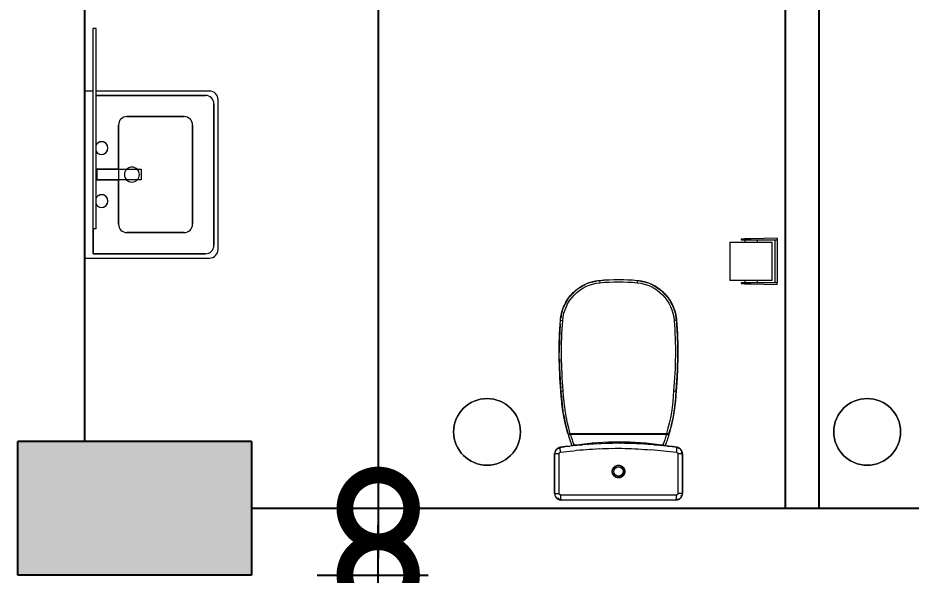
# Model space of a CAD drawing. Header units: metres. Extents: x 15.7 to 112.1, y 4.7 to 71.5.
# Drawn here: x 50.594 to 53.271, y 45.197 to 46.867 of the extents above; entities that cross this region are included whole.
import ezdxf

# ---------------------------------------------------------------- set-up
doc = ezdxf.new("R2010")
doc.units = ezdxf.units.M
doc.layers.get('0').update_dxf_attribs({"color": 3})
doc.layers.add('00', color=252, linetype='Continuous')
for name, color, linetype, lineweight in [('A-BERG', 1, 'Continuous', 9), ('A-DIM', 7, 'Continuous', 5), ('A-DOOR', 5, 'Continuous', 5), ('A-EQPM', 6, 'Continuous', 9), ('A-FIXT', 1, 'Continuous', 9), ('G-IMPT', 1, 'Continuous', 5)]:
    doc.layers.add(name, color=color, linetype=linetype, lineweight=lineweight)
doc.styles.add('Calibri', font='calibri.ttf', dxfattribs={"height": 0.212639})
doc.dimstyles.new('ECG_Dimn-Detl-100', dxfattribs={"dimscale": 0.3048, "dimtxt": 0.25, "dimasz": 1.312336, "dimexe": 0.492126, "dimexo": 0.0625, "dimgap": 0, "dimtad": 1, "dimdec": 0, "dimlfac": 1000, "dimzin": 0, "dimdsep": 46, "dimtxsty": 'Calibri', "dimblk1": 'DOTSMALL', "dimblk2": 'DOTSMALL', "dimsah": 1, "dimcen": 0.09, "dimdle": 0.492126, "dimazin": 0, "dimtfac": 1, "dimtdec": 4, "dimtix": 1, "dimtmove": 0, "dimatfit": 3, "dimfxl": 0.492126, "dimfxlon": 1, "dimtvp": 1, "dimtolj": 1, "dimtzin": 0, "dimarcsym": 2})

# ---------------------------------------------------------------- blocks, each defined once
blk = doc.blocks.new('ECG_Commercial_Toilet_Maid_driver-P Trap_01 - 211109_092700_dwg_dwg_211109-V11-GROUND FLOOR PLAN')
at = {"layer": 'G-IMPT'}
for p, q in [((-0.4183, 0.1761), (-0.44, 0.1748)), ((-0.3575, 0.1776), (-0.3669, 0.1775)), ((-0.3006, 0.1763), (-0.3323, 0.1771)), ((-0.0804, 0.1337), (-0.0784, 0.133)), ((-0.0786, 0.1331), (-0.0803, 0.1331)), ((-0.0853, -0.0043), (-0.0853, -0.0059)), ((-0.0784, -0.133), (-0.0804, -0.1337)), ((-0.0786, -0.1331), (-0.0803, -0.1331)), ((-0.4226, -0.1759), (-0.3977, -0.1769)), ((-0.3514, -0.1776), (-0.3203, -0.177)), ((-0.2674, -0.1743), (-0.2411, -0.1722))]:
    blk.add_line(p, q, dxfattribs=at)
at = {"layer": 'G-IMPT', "flags": 128}
for points in [[(-0.4998, 0.1614), (-0.5044, 0.159), (-0.5089, 0.1565), (-0.5134, 0.1538), (-0.5154, 0.1524)], [(-0.2349, 0.1719), (-0.2217, 0.171), (-0.2025, 0.1692), (-0.1833, 0.1666), (-0.1816, 0.1664)], [(-0.1723, 0.1649), (-0.1642, 0.1634), (-0.1453, 0.1595), (-0.1265, 0.1549), (-0.1172, 0.1524)], [(-0.5263, 0.1443), (-0.5299, 0.1412), (-0.5337, 0.1376), (-0.5374, 0.1339), (-0.5409, 0.1301)], [(-0.1138, 0.1514), (-0.1078, 0.1497), (-0.0894, 0.1437), (-0.0776, 0.1396)], [(-0.0803, 0.1331), (-0.0803, 0.1297), (-0.0803, 0.1263)], [(-0.5719, -0.0627), (-0.5713, -0.0668), (-0.5703, -0.0719), (-0.5691, -0.077), (-0.5676, -0.082), (-0.5664, -0.0859)], [(-0.5622, -0.0966), (-0.5601, -0.1013), (-0.5577, -0.1059), (-0.5551, -0.1105), (-0.5524, -0.1149), (-0.5495, -0.1192), (-0.5493, -0.1195)], [(-0.0803, -0.1294), (-0.0803, -0.1312), (-0.0803, -0.1331)]]:
    blk.add_lwpolyline(points, dxfattribs=at)
at = {"layer": 'G-IMPT'}
for centre, radius, start, end in [((-0.263, -0.3639), 0.5295, 69.8168, 73.334), ((0.7318, -0.0015), 0.8221, 171.054, 188.946), ((-0.263, 0.3639), 0.5295, 286.666, 290.1832)]:
    blk.add_arc(centre, radius, start, end, dxfattribs=at)
for points, knots in [([(-0.5134, 0.1537), (-0.5124, 0.1544), (-0.5064, 0.1581), (-0.5, 0.1613), (-0.4946, 0.1637)], [-0.3528816, -0.3528816, -0.3528816, -0.3528816, -0.3333333, -0.2354946, -0.2354946, -0.2354946, -0.2354946]), ([(-0.4808, 0.1688), (-0.4783, 0.1695), (-0.4718, 0.1713), (-0.4653, 0.1723), (-0.4613, 0.1728)], [-0.1550415, -0.1550415, -0.1550415, -0.1550415, -0.1111111, -0.0452824, -0.0452824, -0.0452824, -0.0452824]), ([(-0.4418, 0.1747), (-0.4378, 0.175), (-0.4259, 0.1758), (-0.406, 0.1767), (-0.3825, 0.1774), (-0.3662, 0.1776), (-0.3578, 0.1776), (-0.3572, 0.1776)], [-0.9464093, -0.9464093, -0.9464093, -0.9464093, -0.8888889, -0.7777778, -0.6666667, -0.5555556, -0.5477804, -0.5477804, -0.5477804, -0.5477804]), ([(-0.3385, 0.1774), (-0.3374, 0.1774), (-0.3285, 0.1773), (-0.3117, 0.1768), (-0.2881, 0.1757), (-0.2676, 0.1744), (-0.2551, 0.1734), (-0.2503, 0.173)], [-0.4598098, -0.4598098, -0.4598098, -0.4598098, -0.4444444, -0.3333333, -0.2222222, -0.1111111, -0.0437293, -0.0437293, -0.0437293, -0.0437293]), ([(-0.0798, 0.1365), (-0.0801, 0.1362), (-0.0804, 0.1356), (-0.0806, 0.1347), (-0.0805, 0.1341), (-0.0805, 0.1339)], [0.75, 0.75, 0.75, 0.75, 0.875, 0.9375, 1, 1, 1, 1]), ([(-0.078, 0.1376), (-0.0782, 0.1375), (-0.0789, 0.1373), (-0.0795, 0.1369), (-0.0798, 0.1365)], [0.5644299, 0.5644299, 0.5644299, 0.5644299, 0.625, 0.75, 0.75, 0.75, 0.75]), ([(-0.5575, 0.1063), (-0.5562, 0.1087), (-0.5543, 0.1119), (-0.5523, 0.1151), (-0.5517, 0.1159)], [-0.71214902, -0.71214902, -0.71214902, -0.71214902, -0.66666667, -0.65063088, -0.65063088, -0.65063088, -0.65063088]), ([(-0.5706, 0.0702), (-0.5702, 0.0723), (-0.5694, 0.0757), (-0.5685, 0.0791), (-0.5681, 0.0804)], [-0.92350914, -0.92350914, -0.92350914, -0.92350914, -0.88888889, -0.86576975, -0.86576975, -0.86576975, -0.86576975]), ([(-0.5676, -0.0821), (-0.5682, -0.0802), (-0.5696, -0.0755), (-0.5704, -0.0706), (-0.5709, -0.0677)], [-0.14372398, -0.14372398, -0.14372398, -0.14372398, -0.11111111, -0.06227402, -0.06227402, -0.06227402, -0.06227402]), ([(-0.5493, -0.1195), (-0.5507, -0.1175), (-0.5556, -0.1102), (-0.5596, -0.1023), (-0.5623, -0.0964)], [-0.373281, -0.373281, -0.373281, -0.373281, -0.3333333, -0.227652, -0.227652, -0.227652, -0.227652]), ([(-0.524, -0.1461), (-0.525, -0.1454), (-0.5312, -0.1403), (-0.5379, -0.1337), (-0.5432, -0.1274), (-0.5441, -0.1263)], [-0.5754732, -0.5754732, -0.5754732, -0.5754732, -0.5555556, -0.4444444, -0.4201761, -0.4201761, -0.4201761, -0.4201761]), ([(-0.4902, -0.1655), (-0.4909, -0.1652), (-0.4979, -0.1625), (-0.5072, -0.1578), (-0.5152, -0.1526), (-0.5175, -0.151)], [-0.7902983, -0.7902983, -0.7902983, -0.7902983, -0.7777778, -0.6666667, -0.6200914, -0.6200914, -0.6200914, -0.6200914]), ([(-0.2411, -0.1722), (-0.2346, -0.1719), (-0.2217, -0.1711), (-0.2025, -0.1693), (-0.1833, -0.1668), (-0.1642, -0.1635), (-0.1452, -0.1596), (-0.1264, -0.155), (-0.1078, -0.1498), (-0.0916, -0.1446), (-0.0816, -0.141), (-0.0776, -0.1396)], [0, 0, 0, 0, 0.1111111, 0.2222222, 0.3333333, 0.4444444, 0.5555556, 0.6666667, 0.7777778, 0.8888889, 0.9605895, 0.9605895, 0.9605895, 0.9605895]), ([(-0.0805, -0.1339), (-0.0805, -0.1341), (-0.0806, -0.1347), (-0.0804, -0.1356), (-0.0801, -0.1362), (-0.0798, -0.1365)], [0, 0, 0, 0, 0.0625, 0.125, 0.25, 0.25, 0.25, 0.25]), ([(-0.0798, -0.1365), (-0.0794, -0.1369), (-0.0789, -0.1373), (-0.0782, -0.1375), (-0.078, -0.1376)], [0.25, 0.25, 0.25, 0.25, 0.375, 0.4356025, 0.4356025, 0.4356025, 0.4356025])]:
    blk.add_open_spline(points, degree=3, knots=knots, dxfattribs=at)
for points in [[(-0.5413, 0.1297), (-0.5368, 0.1348), (-0.532, 0.1395), (-0.5269, 0.1438)], [(-0.0787, 0.1339), (-0.079, 0.1339), (-0.0796, 0.1339), (-0.0802, 0.1339), (-0.0805, 0.1339)], [(-0.0805, 0.1339), (-0.0804, 0.1338), (-0.0804, 0.1335), (-0.0803, 0.1332), (-0.0803, 0.1331)], [(-0.0789, 0.128), (-0.0794, 0.1282), (-0.0798, 0.1284), (-0.0803, 0.1286)], [(-0.0803, 0.1263), (-0.0799, 0.1263), (-0.0795, 0.1263), (-0.0792, 0.1262)], [(-0.0803, -0.1331), (-0.0803, -0.1332), (-0.0804, -0.1335), (-0.0804, -0.1338), (-0.0805, -0.1339)], [(-0.0803, -0.1294), (-0.08, -0.1294), (-0.0793, -0.1293), (-0.0787, -0.1293), (-0.0784, -0.1292)], [(-0.0805, -0.1339), (-0.0802, -0.1339), (-0.0796, -0.1339), (-0.079, -0.1339), (-0.0787, -0.1339)], [(-0.4531, -0.1739), (-0.4643, -0.1731), (-0.4754, -0.1707), (-0.4861, -0.167)], [(-0.2411, -0.1722), (-0.2489, -0.1729), (-0.2646, -0.1742), (-0.2881, -0.1757), (-0.3117, -0.1768), (-0.3353, -0.1775), (-0.3589, -0.1777), (-0.3825, -0.1774), (-0.406, -0.1767), (-0.4297, -0.1756), (-0.4453, -0.1745), (-0.4531, -0.1739)]]:
    blk.add_open_spline(points, degree=3, dxfattribs=at)
blk = doc.blocks.new('ECG_Commercial_Toilet_Maid_driver-P Trap_01 - 211109_092700_dwg_dwg_Deckel_unten_211101-V12-GROUND FLOOR PLAN')
at = {"layer": 'G-IMPT'}
for p, q in [((-0.127, 0.1545), (-0.1269, 0.155)), ((-0.1249, 0.1542), (-0.1269, 0.155)), ((-0.1269, -0.155), (-0.127, -0.1545)), ((-0.1269, -0.155), (-0.125, -0.1533))]:
    blk.add_line(p, q, dxfattribs=at)
at = {"layer": 'G-IMPT', "flags": 128}
for points in [[(-0.4942, 0.1639), (-0.4982, 0.1621), (-0.5028, 0.1598), (-0.5074, 0.1574), (-0.5119, 0.1547), (-0.5156, 0.1523)], [(-0.4583, 0.1734), (-0.4635, 0.1727), (-0.4686, 0.1718), (-0.4737, 0.1707), (-0.4787, 0.1694), (-0.4837, 0.1679)], [(-0.3647, 0.1773), (-0.3912, 0.1771), (-0.4413, 0.1748), (-0.4432, 0.1746)], [(-0.2547, 0.1731), (-0.291, 0.1758), (-0.3373, 0.1773)], [(-0.1829, 0.1665), (-0.19, 0.1676), (-0.2113, 0.1701), (-0.2327, 0.1717), (-0.2361, 0.1719)], [(-0.1269, 0.155), (-0.1477, 0.1601), (-0.1688, 0.1643), (-0.1727, 0.1649)], [(-0.5264, 0.1441), (-0.5286, 0.1424), (-0.5324, 0.1389), (-0.5361, 0.1352), (-0.5397, 0.1314), (-0.5416, 0.1293)], [(-0.5512, 0.1166), (-0.5523, 0.1149), (-0.5551, 0.1105), (-0.5576, 0.106), (-0.56, 0.1014), (-0.5609, 0.0994)], [(-0.567, 0.084), (-0.5676, 0.082), (-0.569, 0.077), (-0.5702, 0.072), (-0.5712, 0.0669), (-0.5716, 0.0647)], [(-0.5719, -0.0627), (-0.5713, -0.0668), (-0.5703, -0.0719), (-0.5691, -0.077), (-0.5676, -0.082), (-0.5664, -0.0859)], [(-0.5622, -0.0966), (-0.5601, -0.1013), (-0.5577, -0.1059), (-0.5551, -0.1105), (-0.5524, -0.1149), (-0.5495, -0.1192)], [(-0.5447, -0.1255), (-0.5432, -0.1274), (-0.5398, -0.1314), (-0.5362, -0.1352), (-0.5325, -0.1388), (-0.5286, -0.1423), (-0.5247, -0.1456), (-0.5236, -0.1464)], [(-0.5198, -0.1493), (-0.5163, -0.1518), (-0.5119, -0.1547), (-0.5075, -0.1573), (-0.5029, -0.1598), (-0.4982, -0.1621), (-0.4935, -0.1642), (-0.4886, -0.1661), (-0.4837, -0.1678), (-0.4788, -0.1694), (-0.4737, -0.1707), (-0.4687, -0.1718), (-0.4635, -0.1727), (-0.4584, -0.1734), (-0.4532, -0.1739), (-0.4531, -0.1739)], [(-0.2411, -0.1722), (-0.2196, -0.1708), (-0.1983, -0.1687), (-0.177, -0.1657), (-0.1559, -0.1618), (-0.135, -0.1571), (-0.1269, -0.155)], [(-0.4531, -0.1739), (-0.4031, -0.1768), (-0.353, -0.1776), (-0.3029, -0.1764), (-0.2529, -0.1732), (-0.2411, -0.1722)]]:
    blk.add_lwpolyline(points, dxfattribs=at)
at = {"layer": 'G-IMPT'}
for centre, radius, start, end in [((-0.263, -0.3639), 0.5365, 81.3483, 83.4677), ((-0.263, -0.3639), 0.5365, 75.3041, 78.0597), ((-0.1287, 0.1483), 0.007, 60.9879, 75.3041), ((-0.1287, 0.1483), 0.007, 60.9879, 75.3041), ((-0.263, 0.3639), 0.5365, 272.3428, 284.6959), ((-0.1287, -0.1483), 0.007, 284.6959, 315.0019), ((-0.1287, -0.1483), 0.007, 284.6959, 315.0019), ((-0.4432, -0.0443), 0.13, 249.5754, 265.6258), ((-0.3576, 1.0752), 1.2528, 265.6258, 275.3365)]:
    blk.add_arc(centre, radius, start, end, dxfattribs=at)
blk = doc.blocks.new('ECG_Commercial_Toilet_Maid_driver-P Trap_01 - 211109_092700_dwg_dwg_Deckel_oben_211101-2077761-GROUND FLOOR PLAN')
at = {"layer": 'G-IMPT'}
for p, q in [((-0.4531, 0.1739), (-0.4526, 0.167)), ((-0.1262, 0.1549), (-0.1264, 0.1542)), ((-0.1163, 0.1519), (-0.1162, 0.1521)), ((-0.1138, 0.1442), (-0.1108, 0.1442)), ((-0.1138, 0.1442), (-0.1138, -0.1442)), ((-0.1108, 0.1483), (-0.1127, 0.1483)), ((-0.1108, 0.1483), (-0.1108, 0.1442)), ((-0.1108, -0.1442), (-0.1108, 0.1442)), ((-0.1108, -0.1442), (-0.1108, 0.1442)), ((-0.5726, 0.0565), (-0.5657, 0.0558)), ((-0.5726, -0.0565), (-0.5657, -0.0558)), ((-0.1264, -0.1542), (-0.1262, -0.1549)), ((-0.1162, -0.1521), (-0.1163, -0.1519)), ((-0.1138, -0.1442), (-0.1108, -0.1442)), ((-0.1127, -0.1483), (-0.1108, -0.1483)), ((-0.1108, -0.1442), (-0.1108, -0.1483)), ((-0.4531, -0.1739), (-0.4526, -0.167))]:
    blk.add_line(p, q, dxfattribs=at)
at = {"layer": 'G-IMPT', "flags": 128}
for points in [[(-0.4531, 0.1739), (-0.4583, 0.1734), (-0.4635, 0.1727), (-0.4686, 0.1718), (-0.4737, 0.1707), (-0.4787, 0.1694), (-0.4837, 0.1679), (-0.4886, 0.1661), (-0.4934, 0.1642), (-0.4982, 0.1621), (-0.5028, 0.1598), (-0.5074, 0.1574), (-0.5119, 0.1547), (-0.5162, 0.1519), (-0.5205, 0.1489), (-0.5246, 0.1457), (-0.5286, 0.1424), (-0.5324, 0.1389), (-0.5361, 0.1352), (-0.5397, 0.1314), (-0.5431, 0.1275), (-0.5464, 0.1234), (-0.5494, 0.1193), (-0.5523, 0.1149), (-0.5551, 0.1105), (-0.5576, 0.106), (-0.56, 0.1014), (-0.5622, 0.0967), (-0.5642, 0.0919), (-0.566, 0.087), (-0.5676, 0.082), (-0.569, 0.077), (-0.5702, 0.072), (-0.5712, 0.0669), (-0.572, 0.0617), (-0.5726, 0.0566), (-0.5726, 0.0565)], [(-0.2411, 0.1722), (-0.291, 0.1758), (-0.3411, 0.1775), (-0.3912, 0.1771), (-0.4413, 0.1748), (-0.4531, 0.1739)], [(-0.113, 0.1512), (-0.1337, 0.1568), (-0.1546, 0.1615), (-0.1757, 0.1655), (-0.197, 0.1685), (-0.2183, 0.1707), (-0.2397, 0.1721), (-0.2411, 0.1722)], [(-0.5726, 0.0565), (-0.5744, 0.0324), (-0.5752, 0.0083), (-0.5751, -0.0158), (-0.574, -0.0399), (-0.5726, -0.0565)], [(-0.5726, -0.0565), (-0.5721, -0.0617), (-0.5713, -0.0668), (-0.5703, -0.0719), (-0.5691, -0.077), (-0.5676, -0.082), (-0.566, -0.0869), (-0.5642, -0.0918), (-0.5622, -0.0966), (-0.5601, -0.1013), (-0.5577, -0.1059), (-0.5551, -0.1105), (-0.5524, -0.1149), (-0.5495, -0.1192), (-0.5464, -0.1234), (-0.5432, -0.1274), (-0.5398, -0.1314), (-0.5362, -0.1352), (-0.5325, -0.1388), (-0.5286, -0.1423), (-0.5247, -0.1456), (-0.5205, -0.1488), (-0.5163, -0.1518), (-0.5119, -0.1547), (-0.5075, -0.1573), (-0.5029, -0.1598), (-0.4982, -0.1621), (-0.4935, -0.1642), (-0.4886, -0.1661), (-0.4837, -0.1678), (-0.4788, -0.1694), (-0.4737, -0.1707), (-0.4687, -0.1718), (-0.4635, -0.1727), (-0.4584, -0.1734), (-0.4532, -0.1739), (-0.4531, -0.1739)], [(-0.2411, -0.1722), (-0.2196, -0.1708), (-0.1983, -0.1687), (-0.177, -0.1657), (-0.1559, -0.1618), (-0.135, -0.1571), (-0.1143, -0.1516), (-0.113, -0.1512)], [(-0.4531, -0.1739), (-0.4031, -0.1768), (-0.353, -0.1776), (-0.3029, -0.1764), (-0.2529, -0.1732), (-0.2411, -0.1722)]]:
    blk.add_lwpolyline(points, dxfattribs=at)
at = {"layer": 'G-IMPT'}
for centre, radius, start, end in [((-0.4432, 0.0443), 0.13, 94.3742, 174.6261), ((-0.4432, 0.0443), 0.123, 94.3742, 174.6261), ((-0.3576, -1.0752), 1.2528, 84.6635, 94.3742), ((-0.3576, -1.0752), 1.2458, 84.6551, 94.3742), ((-0.263, -0.3639), 0.5295, 73.6374, 87.677), ((-0.263, -0.3639), 0.5365, 73.7635, 87.6572), ((-0.263, -0.3639), 0.5365, 81.0541, 87.6572), ((-0.263, -0.3639), 0.5365, 75.2338, 78.8854), ((-0.117, 0.1492), 0.003, 74.1204, 97.6492), ((-0.263, -0.3639), 0.5365, 73.7635, 74.1204), ((-0.1138, 0.1483), 0.003, 0, 73.7635), ((-0.1138, 0.1483), 0.003, 0, 73.7635), ((0.0278, 0), 0.6031, 174.6261, 185.3739), ((0.0278, 0), 0.5961, 174.6261, 185.3739), ((-0.4432, -0.0443), 0.13, 185.3739, 265.6258), ((-0.4432, -0.0443), 0.123, 185.3739, 265.6258), ((-0.263, 0.3639), 0.5295, 272.323, 286.3626), ((-0.263, 0.3639), 0.5365, 272.3428, 286.2365), ((-0.263, 0.3639), 0.5365, 281.1146, 284.7662), ((-0.117, -0.1492), 0.003, 262.3508, 285.8796), ((-0.263, 0.3639), 0.5365, 285.8796, 286.2365), ((-0.1138, -0.1483), 0.003, 286.2365, 0), ((-0.1138, -0.1483), 0.003, 286.2365, 0), ((-0.3576, 1.0752), 1.2528, 265.6258, 275.3365), ((-0.3576, 1.0752), 1.2458, 265.6258, 275.3449), ((-0.263, 0.3639), 0.5365, 272.3428, 278.9459)]:
    blk.add_arc(centre, radius, start, end, dxfattribs=at)
for points in [[(-0.2411, 0.1722), (-0.2411, 0.1721), (-0.2411, 0.1718), (-0.2412, 0.1702), (-0.2413, 0.1679), (-0.2415, 0.1661), (-0.2415, 0.1652)], [(-0.1137, 0.1454), (-0.1137, 0.145), (-0.1138, 0.1446), (-0.1138, 0.1442)], [(-0.1138, -0.1442), (-0.1138, -0.1446), (-0.1137, -0.145), (-0.1137, -0.1454)], [(-0.1137, -0.1454), (-0.1136, -0.1458), (-0.1136, -0.1462), (-0.1135, -0.1465)], [(-0.2415, -0.1652), (-0.2415, -0.1661), (-0.2413, -0.1679), (-0.2412, -0.1702), (-0.2411, -0.1718), (-0.2411, -0.1721), (-0.2411, -0.1722)]]:
    blk.add_open_spline(points, degree=3, dxfattribs=at)
for points, knots in [([(-0.1162, 0.1521), (-0.1162, 0.1521), (-0.1169, 0.1523), (-0.1202, 0.1533), (-0.1239, 0.1543), (-0.1262, 0.1549)], [-1, -1, -1, -1, -0.722222, -0.444444, 0, 0, 0, 0]), ([(-0.113, 0.1512), (-0.113, 0.1512), (-0.113, 0.1509), (-0.1132, 0.1495), (-0.1134, 0.1475), (-0.1136, 0.146), (-0.1137, 0.1454)], [0, 0, 0, 0, 0.2222222, 0.4444444, 0.7222222, 0.8888885, 0.8888885, 0.8888885, 0.8888885]), ([(-0.1108, 0.1442), (-0.1108, 0.1446), (-0.1108, 0.1456), (-0.1108, 0.147), (-0.1108, 0.148), (-0.1108, 0.1483), (-0.1108, 0.1483)], [0, 0, 0, 0, 0.222222, 0.444444, 0.722222, 1, 1, 1, 1]), ([(-0.1162, -0.1521), (-0.1162, -0.1521), (-0.1166, -0.1522), (-0.1186, -0.1528), (-0.1219, -0.1537), (-0.1248, -0.1545), (-0.1262, -0.1549)], [0, 0, 0, 0, 0.222222, 0.444444, 0.722222, 1, 1, 1, 1]), ([(-0.1135, -0.1465), (-0.1134, -0.1473), (-0.1133, -0.1488), (-0.1131, -0.1502), (-0.113, -0.151), (-0.113, -0.1512), (-0.113, -0.1512)], [0.2222222, 0.2222222, 0.2222222, 0.2222222, 0.4444444, 0.6666667, 0.8333333, 1, 1, 1, 1]), ([(-0.1108, -0.1483), (-0.1108, -0.1483), (-0.1108, -0.1481), (-0.1108, -0.1473), (-0.1108, -0.1459), (-0.1108, -0.1447), (-0.1108, -0.1442)], [0, 0, 0, 0, 0.222222, 0.444444, 0.722222, 1, 1, 1, 1])]:
    blk.add_open_spline(points, degree=3, knots=knots, dxfattribs=at)
blk = doc.blocks.new('ECG_Commercial_Toilet_Maid_driver-P Trap_01 - 211109_092700_dwg_dwg_Spühlkasten_211101-V4-GROUND FLOOR PLAN')
at = {"layer": 'G-IMPT'}
for p, q in [((-0.0479, 0.1896), (-0.0479, 0.1886)), ((-0.0478, 0.1894), (-0.0478, 0.1888)), ((0.0707, 0.1915), (-0.0477, 0.1915)), ((-0.0477, 0.1915), (0.0707, 0.1915)), ((-0.0477, 0.187), (-0.0477, 0.1915)), ((-0.0477, 0.1915), (-0.0477, 0.1915)), ((0.0707, 0.1915), (0.0707, 0.1915)), ((0.0707, 0.1915), (0.0707, 0.187)), ((-0.0693, 0.1603), (-0.0684, 0.1673)), ((-0.0606, 0.1853), (-0.059, 0.1866)), ((-0.0477, 0.1851), (-0.0477, 0.187)), ((-0.0477, 0.1829), (-0.0477, 0.1851)), ((-0.0477, 0.1806), (-0.0477, 0.1829)), ((-0.0477, 0.1781), (-0.0477, 0.1806)), ((0.0707, 0.1781), (-0.0477, 0.1781)), ((0.0707, 0.187), (0.0707, 0.1851)), ((0.0707, 0.1851), (0.0707, 0.1829)), ((0.0707, 0.1829), (0.0707, 0.1806)), ((0.0707, 0.1806), (0.0707, 0.1781)), ((0.0757, -0.1731), (0.0757, 0.1731)), ((0.0824, 0.1862), (0.0836, 0.1852)), ((0.0888, 0.1785), (0.0898, 0.1755)), ((0.0902, 0.1742), (0.0905, 0.1718)), ((0.0907, -0.1715), (0.0907, 0.1715)), ((-0.0693, 0.1602), (-0.071, 0.1463)), ((-0.0701, 0.1525), (-0.0693, 0.1602)), ((-0.0733, 0.1239), (-0.0747, 0.1086)), ((-0.0727, 0.1302), (-0.0733, 0.1247)), ((-0.076, 0.0922), (-0.0762, 0.0891)), ((-0.0755, 0.0994), (-0.0753, 0.1013)), ((-0.0782, 0.0535), (-0.0792, 0.0178)), ((-0.0791, 0.0212), (-0.0791, 0.0224)), ((-0.0792, -0.0178), (-0.0782, -0.0535)), ((-0.0762, -0.0891), (-0.076, -0.0923)), ((-0.071, -0.1463), (-0.0693, -0.1602)), ((-0.0693, -0.1602), (-0.0695, -0.158)), ((-0.0684, -0.1671), (-0.0686, -0.1657)), ((-0.0684, -0.1673), (-0.0684, -0.1671)), ((-0.0666, -0.1769), (-0.0673, -0.1744)), ((-0.0646, -0.1809), (-0.066, -0.1781)), ((-0.0477, -0.1781), (0.0707, -0.1781)), ((-0.0477, -0.1805), (-0.0477, -0.1781)), ((-0.0477, -0.1829), (-0.0477, -0.1805)), ((-0.0477, -0.1851), (-0.0477, -0.1829)), ((-0.0477, -0.187), (-0.0477, -0.1851)), ((-0.0477, -0.1915), (-0.0477, -0.187)), ((0.0707, -0.1886), (0.0707, -0.1781)), ((-0.0479, -0.19), (-0.0479, -0.188)), ((-0.0478, -0.1882), (-0.0478, -0.1902)), ((-0.0477, -0.1915), (0.0707, -0.1915)), ((0.0707, -0.1915), (-0.0477, -0.1915)), ((-0.0477, -0.1915), (-0.0477, -0.1915)), ((0.0707, -0.1915), (0.0707, -0.1886)), ((0.0707, -0.1915), (0.0707, -0.1915))]:
    blk.add_line(p, q, dxfattribs=at)
at = {"layer": 'G-IMPT', "flags": 128}
for points in [[(-0.0675, 0.1742), (-0.0669, 0.177), (-0.066, 0.1796), (-0.0646, 0.1821), (-0.063, 0.1844), (-0.061, 0.1864), (-0.0587, 0.1882), (-0.0563, 0.1896), (-0.0519, 0.191), (-0.0477, 0.1915)], [(-0.0478, 0.1902), (-0.0478, 0.1904), (-0.0478, 0.1906), (-0.0478, 0.1909), (-0.0477, 0.1911)], [(0.0707, 0.1915), (0.0735, 0.1913), (0.0763, 0.1907), (0.0789, 0.1897), (0.0814, 0.1884), (0.0837, 0.1867), (0.0857, 0.1847), (0.0874, 0.1824), (0.0888, 0.18), (0.0903, 0.1757), (0.0907, 0.1715)], [(-0.0675, -0.1742), (-0.0766, -0.0837), (-0.0793, 0.0071), (-0.0756, 0.0979), (-0.0675, 0.1742)], [(-0.0684, 0.1673), (-0.0684, 0.1671), (-0.0686, 0.1657), (-0.0688, 0.1643), (-0.069, 0.1629), (-0.0692, 0.1616), (-0.0693, 0.1602)], [(-0.0677, 0.1726), (-0.0679, 0.1713), (-0.0681, 0.1699), (-0.0683, 0.1685), (-0.0684, 0.1673)], [(-0.0671, 0.1754), (-0.0662, 0.1781), (-0.0648, 0.1806), (-0.0632, 0.1829)], [(0.0907, -0.1715), (0.0907, -0.1053), (0.0907, -0.0388), (0.0907, 0.0276), (0.0907, 0.0941), (0.0907, 0.1604), (0.0907, 0.1715)], [(-0.0746, 0.1091), (-0.0744, 0.112), (-0.0735, 0.1209)], [(-0.0765, -0.0844), (-0.0767, -0.0822), (-0.0767, -0.08)], [(-0.0748, -0.1076), (-0.0733, -0.1247), (-0.0727, -0.1302)], [(-0.0686, -0.1657), (-0.0688, -0.1643), (-0.069, -0.1629), (-0.0692, -0.1616), (-0.0693, -0.1602)], [(-0.0677, -0.1726), (-0.0679, -0.1713), (-0.0681, -0.1699), (-0.0683, -0.1685), (-0.0684, -0.1673)], [(-0.0477, -0.1915), (-0.0505, -0.1913), (-0.0533, -0.1907), (-0.0559, -0.1897), (-0.0584, -0.1884), (-0.0607, -0.1867), (-0.0627, -0.1847), (-0.0644, -0.1824), (-0.0665, -0.1784), (-0.0675, -0.1742)], [(-0.0587, -0.1868), (-0.0609, -0.1852), (-0.0623, -0.1838)], [(0.0907, -0.1715), (0.0905, -0.1743), (0.0899, -0.1771), (0.0889, -0.1798), (0.0876, -0.1822), (0.0859, -0.1845), (0.0839, -0.1865), (0.0817, -0.1882), (0.0792, -0.1896), (0.0749, -0.1911), (0.0707, -0.1915)], [(0.0905, -0.1728), (0.0899, -0.1756), (0.0889, -0.1782)], [(-0.0479, -0.19), (-0.0507, -0.1898), (-0.0535, -0.1892), (-0.0561, -0.1882)], [(-0.0478, -0.1902), (-0.0478, -0.1904), (-0.0478, -0.1906), (-0.0478, -0.1909), (-0.0477, -0.1911)]]:
    blk.add_lwpolyline(points, dxfattribs=at)
at = {"layer": 'G-IMPT'}
for centre, major_axis, ratio, start_param, end_param in [((0.0757, 0.1715), (0.015, 0), 0.104518, 0.698132, 1.570796), ((0.0757, 0.1715), (-0.015, 0), 0.104518, 3.141593, 3.839719), ((0.0757, -0.1715), (0.015, 0), 0.101852, 4.712389, 4.886922), ((0.0757, -0.1715), (-0.015, 0), 0.101852, 1.745329, 3.141593)]:
    blk.add_ellipse(centre, major_axis=major_axis, ratio=ratio, start_param=start_param, end_param=end_param, dxfattribs=at)
for points, knots in [([(-0.0675, 0.1742), (-0.0671, 0.1768), (-0.0654, 0.1819), (-0.0603, 0.1876), (-0.0541, 0.1908), (-0.0498, 0.1915), (-0.0477, 0.1915)], [-1, -1, -1, -1, -0.722222, -0.444444, -0.222222, 0, 0, 0, 0]), ([(0.0707, 0.1915), (0.0742, 0.1915), (0.08, 0.1899), (0.0863, 0.1846), (0.0893, 0.1795), (0.0905, 0.175), (0.0907, 0.1727), (0.0907, 0.1715)], [-1, -1, -1, -1, -0.666667, -0.444444, -0.222222, -0.111111, 0, 0, 0, 0]), ([(-0.0675, -0.1742), (-0.0762, -0.1103), (-0.0833, 0.0066), (-0.0745, 0.1231), (-0.0675, 0.1742)], [-1, -1, -1, -1, -0.444444, 0, 0, 0, 0]), ([(-0.0639, 0.1747), (-0.0645, 0.1747), (-0.0655, 0.1747), (-0.0666, 0.1746), (-0.0673, 0.1744), (-0.0675, 0.1743), (-0.0675, 0.1742)], [0.5555556, 0.5555556, 0.5555556, 0.5555556, 0.6666667, 0.7777778, 0.8888889, 0.9998878, 0.9998878, 0.9998878, 0.9998878]), ([(-0.0674, 0.1743), (-0.0673, 0.1749), (-0.0669, 0.1765), (-0.0657, 0.1797), (-0.0641, 0.1819), (-0.0629, 0.1833)], [0.0512305, 0.0512305, 0.0512305, 0.0512305, 0.1111111, 0.2222222, 0.4038066, 0.4038066, 0.4038066, 0.4038066]), ([(-0.0628, 0.1833), (-0.0637, 0.1823), (-0.0657, 0.1796), (-0.0668, 0.1764), (-0.0673, 0.1743)], [0.5863221, 0.5863221, 0.5863221, 0.5863221, 0.7222222, 0.9391237, 0.9391237, 0.9391237, 0.9391237]), ([(-0.0651, 0.1752), (-0.0648, 0.1761), (-0.0643, 0.1775), (-0.0636, 0.1787), (-0.0633, 0.1792)], [0.1111111, 0.1111111, 0.1111111, 0.1111111, 0.2222222, 0.2811373, 0.2811373, 0.2811373, 0.2811373]), ([(-0.0477, 0.1781), (-0.0483, 0.1781), (-0.0497, 0.1778), (-0.0513, 0.1767), (-0.0523, 0.1753), (-0.0526, 0.1743), (-0.0526, 0.1738)], [-1, -1, -1, -1, -0.722222, -0.444444, -0.222222, 0, 0, 0, 0]), ([(0.0757, 0.1731), (0.0757, 0.1738), (0.0754, 0.1753), (0.0741, 0.1769), (0.0725, 0.1779), (0.0713, 0.1781), (0.0707, 0.1781)], [-1, -1, -1, -1, -0.722222, -0.444444, -0.222222, 0, 0, 0, 0]), ([(0.088, 0.1802), (0.0883, 0.1797), (0.0897, 0.177), (0.0903, 0.1741), (0.0906, 0.1717)], [0.6666667, 0.6666667, 0.6666667, 0.6666667, 0.7222222, 0.9538225, 0.9538225, 0.9538225, 0.9538225]), ([(0.09, 0.1753), (0.0898, 0.1758), (0.0894, 0.1772), (0.0888, 0.1785), (0.0884, 0.1793)], [0.1726862, 0.1726862, 0.1726862, 0.1726862, 0.2222222, 0.3099855, 0.3099855, 0.3099855, 0.3099855]), ([(0.0906, 0.1717), (0.0906, 0.1723), (0.0904, 0.1733), (0.0902, 0.1744), (0.0901, 0.1748)], [0.0548654, 0.0548654, 0.0548654, 0.0548654, 0.1111111, 0.1553711, 0.1553711, 0.1553711, 0.1553711]), ([(-0.0477, -0.1915), (-0.0509, -0.1915), (-0.0562, -0.1902), (-0.0622, -0.1857), (-0.0653, -0.1813), (-0.0669, -0.1774), (-0.0674, -0.1753), (-0.0675, -0.1742)], [-1, -1, -1, -1, -0.666667, -0.444444, -0.222222, -0.111111, 0, 0, 0, 0]), ([(-0.0577, -0.1743), (-0.0585, -0.1744), (-0.06, -0.1745), (-0.0622, -0.1747), (-0.064, -0.1747), (-0.0655, -0.1747), (-0.0666, -0.1746), (-0.0673, -0.1745), (-0.0675, -0.1743), (-0.0675, -0.1742)], [0.2222222, 0.2222222, 0.2222222, 0.2222222, 0.3333333, 0.4444444, 0.5555556, 0.6666667, 0.7777778, 0.8888889, 0.9998876, 0.9998876, 0.9998876, 0.9998876]), ([(-0.0674, -0.1744), (-0.0673, -0.1748), (-0.067, -0.1759), (-0.0667, -0.1769), (-0.0665, -0.1774)], [0.0614445, 0.0614445, 0.0614445, 0.0614445, 0.1111111, 0.1711353, 0.1711353, 0.1711353, 0.1711353]), ([(-0.0642, -0.1817), (-0.0645, -0.1813), (-0.066, -0.179), (-0.0668, -0.1764), (-0.0673, -0.1743)], [0.6666667, 0.6666667, 0.6666667, 0.6666667, 0.7222222, 0.9481729, 0.9481729, 0.9481729, 0.9481729]), ([(-0.0526, -0.1737), (-0.0525, -0.1744), (-0.0521, -0.1757), (-0.0508, -0.1771), (-0.0493, -0.1779), (-0.0482, -0.1781), (-0.0477, -0.1781)], [-1, -1, -1, -1, -0.722222, -0.444444, -0.222222, 0, 0, 0, 0]), ([(0.0907, -0.1715), (0.0907, -0.1744), (0.0894, -0.1802), (0.0843, -0.1868), (0.0777, -0.1907), (0.073, -0.1915), (0.0707, -0.1915)], [-1, -1, -1, -1, -0.722222, -0.444444, -0.222222, 0, 0, 0, 0]), ([(0.0707, -0.1781), (0.0714, -0.1781), (0.0729, -0.1778), (0.0746, -0.1765), (0.0755, -0.1748), (0.0757, -0.1736), (0.0757, -0.1731)], [-1, -1, -1, -1, -0.722222, -0.444444, -0.222222, 0, 0, 0, 0]), ([(0.0907, -0.1717), (0.0906, -0.1724), (0.0904, -0.1742), (0.0896, -0.1771), (0.0886, -0.1792), (0.088, -0.1802)], [0.0467052, 0.0467052, 0.0467052, 0.0467052, 0.1111111, 0.2222222, 0.3333333, 0.3333333, 0.3333333, 0.3333333]), ([(0.0884, -0.1793), (0.0886, -0.179), (0.0892, -0.1777), (0.0895, -0.1764), (0.0897, -0.1753)], [0.6917979, 0.6917979, 0.6917979, 0.6917979, 0.7222222, 0.8264398, 0.8264398, 0.8264398, 0.8264398]), ([(-0.0478, -0.1902), (-0.05, -0.1902), (-0.053, -0.1897), (-0.0559, -0.1886), (-0.0567, -0.1882)], [0, 0, 0, 0, 0.2222222, 0.3188139, 0.3188139, 0.3188139, 0.3188139])]:
    blk.add_open_spline(points, degree=3, knots=knots, dxfattribs=at)
for points in [[(-0.0598, 0.1863), (-0.0591, 0.1868), (-0.0585, 0.1872), (-0.0578, 0.1876)], [(-0.0502, 0.1901), (-0.0494, 0.1902), (-0.0486, 0.1902), (-0.0478, 0.1902)], [(0.0707, 0.1902), (0.0714, 0.1902), (0.0722, 0.1902), (0.0729, 0.1901)], [(-0.0634, 0.1793), (-0.0641, 0.1781), (-0.0645, 0.1768), (-0.0649, 0.1754)], [(-0.0621, 0.1747), (-0.0628, 0.1747), (-0.0634, 0.1747), (-0.0639, 0.1747)], [(-0.06, 0.1745), (-0.0608, 0.1746), (-0.0615, 0.1746), (-0.0621, 0.1747)], [(-0.0577, 0.1743), (-0.0585, 0.1744), (-0.0593, 0.1745), (-0.06, 0.1745)], [(-0.0581, 0.1872), (-0.0587, 0.1868), (-0.0592, 0.1864), (-0.0598, 0.186)], [(-0.0552, 0.1741), (-0.056, 0.1742), (-0.0569, 0.1743), (-0.0577, 0.1743)], [(-0.0526, 0.1738), (-0.0544, 0.161), (-0.0559, 0.1482), (-0.0572, 0.1354)], [(-0.0526, 0.1738), (-0.0535, 0.1739), (-0.0544, 0.174), (-0.0552, 0.1741)], [(0.0836, 0.1853), (0.0831, 0.1856), (0.0827, 0.186), (0.0823, 0.1863)], [(0.0863, 0.1792), (0.0858, 0.1801), (0.0852, 0.181), (0.0845, 0.1818)], [(0.0845, 0.1815), (0.0852, 0.1807), (0.0858, 0.1799), (0.0864, 0.179)], [(-0.0693, 0.1603), (-0.0693, 0.1602), (-0.0693, 0.1602), (-0.0693, 0.1602)], [(-0.0572, 0.1354), (-0.0586, 0.1226), (-0.0599, 0.1097), (-0.0611, 0.0968)], [(-0.0607, 0.0969), (-0.0616, 0.084), (-0.0626, 0.0711), (-0.0633, 0.0582)], [(-0.063, 0.0582), (-0.0636, 0.0453), (-0.0641, 0.0323), (-0.0644, 0.0194)], [(-0.0641, 0.0194), (-0.0643, 0.0065), (-0.0645, -0.0065), (-0.0641, -0.0194)], [(-0.0641, -0.0194), (-0.0638, -0.0452), (-0.0618, -0.0709), (-0.0595, -0.0966)], [(-0.0723, -0.1346), (-0.0736, -0.1219), (-0.0747, -0.1091), (-0.0757, -0.0962)], [(-0.0607, -0.0968), (-0.0597, -0.1097), (-0.0584, -0.1225), (-0.0569, -0.1353)], [(-0.0693, -0.1602), (-0.0693, -0.1602), (-0.0693, -0.1602), (-0.0693, -0.1603)], [(-0.0572, -0.1354), (-0.0559, -0.1482), (-0.0544, -0.161), (-0.0526, -0.1737)], [(-0.0659, -0.1787), (-0.0654, -0.1797), (-0.0648, -0.1806), (-0.0642, -0.1814)], [(-0.0598, -0.1863), (-0.0606, -0.1856), (-0.0615, -0.185), (-0.0623, -0.1842)], [(-0.0622, -0.1839), (-0.0611, -0.185), (-0.0599, -0.1862), (-0.0586, -0.187)], [(-0.0552, -0.1741), (-0.056, -0.1742), (-0.0569, -0.1742), (-0.0577, -0.1743)], [(-0.0526, -0.1737), (-0.0535, -0.1738), (-0.0543, -0.174), (-0.0552, -0.1741)], [(0.0769, -0.1871), (0.0778, -0.1868), (0.0788, -0.1863), (0.0797, -0.1858)], [(0.0901, -0.1748), (0.0904, -0.1738), (0.0905, -0.1728), (0.0906, -0.1717)], [(-0.0566, -0.188), (-0.0539, -0.1893), (-0.0509, -0.19), (-0.0479, -0.19)], [(-0.0502, -0.1881), (-0.0494, -0.1882), (-0.0486, -0.1882), (-0.0478, -0.1882)], [(-0.0479, -0.188), (-0.0485, -0.188), (-0.0491, -0.188), (-0.0497, -0.1879)], [(0.0728, -0.1901), (0.0721, -0.1902), (0.0714, -0.1902), (0.0707, -0.1902)]]:
    blk.add_open_spline(points, degree=3, dxfattribs=at)
blk = doc.blocks.new('ECG_Commercial_Toilet_Maid_driver-P Trap_01 - 211109_092700_dwg_dwg_Spülkastenstopfen-2077764-GROUND FLOOR PLAN')
at = {"layer": 'G-IMPT', "flags": 128}
for points in [[(0.0189, 0), (0.0188, 0.0008), (0.0188, 0.0015), (0.0187, 0.0023), (0.0186, 0.003), (0.0185, 0.0037), (0.0183, 0.0045), (0.0181, 0.0052), (0.0179, 0.0059), (0.0176, 0.0066), (0.0174, 0.0073), (0.0171, 0.008), (0.0167, 0.0087), (0.0164, 0.0094), (0.016, 0.01), (0.0156, 0.0106), (0.0151, 0.0113), (0.0147, 0.0119), (0.0142, 0.0124), (0.0137, 0.013), (0.0131, 0.0135), (0.0126, 0.014), (0.012, 0.0145), (0.0114, 0.015), (0.0108, 0.0154), (0.0102, 0.0159), (0.0095, 0.0163), (0.0089, 0.0166), (0.0082, 0.017), (0.0075, 0.0173), (0.0068, 0.0176), (0.0061, 0.0178), (0.0054, 0.0181), (0.0047, 0.0183), (0.0039, 0.0184), (0.0032, 0.0186), (0.0025, 0.0187), (0.0017, 0.0188), (0.001, 0.0188), (0.0002, 0.0189), (-0.0006, 0.0188), (-0.0013, 0.0188), (-0.0021, 0.0187), (-0.0028, 0.0186), (-0.0035, 0.0185), (-0.0043, 0.0184), (-0.005, 0.0182), (-0.0057, 0.018), (-0.0065, 0.0177), (-0.0072, 0.0174), (-0.0078, 0.0171), (-0.0085, 0.0168), (-0.0092, 0.0165), (-0.0098, 0.0161), (-0.0105, 0.0157), (-0.0111, 0.0152), (-0.0117, 0.0148), (-0.0123, 0.0143), (-0.0128, 0.0138), (-0.0134, 0.0133), (-0.0139, 0.0127), (-0.0144, 0.0122), (-0.0149, 0.0116), (-0.0153, 0.011), (-0.0158, 0.0104), (-0.0162, 0.0097), (-0.0165, 0.0091), (-0.0169, 0.0084), (-0.0172, 0.0077), (-0.0175, 0.007), (-0.0178, 0.0063), (-0.018, 0.0056), (-0.0182, 0.0049), (-0.0184, 0.0041), (-0.0185, 0.0034), (-0.0187, 0.0027), (-0.0188, 0.0019), (-0.0188, 0.0012), (-0.0189, 0.0004), (-0.0189, 0)], [(-0.0189, 0), (-0.0188, -0.0008), (-0.0188, -0.0015), (-0.0187, -0.0023), (-0.0186, -0.003), (-0.0185, -0.0037), (-0.0183, -0.0045), (-0.0181, -0.0052), (-0.0179, -0.0059), (-0.0176, -0.0066), (-0.0174, -0.0073), (-0.0171, -0.008), (-0.0167, -0.0087), (-0.0164, -0.0094), (-0.016, -0.01), (-0.0156, -0.0106), (-0.0151, -0.0113), (-0.0147, -0.0119), (-0.0142, -0.0124), (-0.0137, -0.013), (-0.0131, -0.0135), (-0.0126, -0.014), (-0.012, -0.0145), (-0.0114, -0.015), (-0.0108, -0.0154), (-0.0102, -0.0159), (-0.0095, -0.0163), (-0.0089, -0.0166), (-0.0082, -0.017), (-0.0075, -0.0173), (-0.0068, -0.0176), (-0.0061, -0.0178), (-0.0054, -0.0181), (-0.0047, -0.0183), (-0.0039, -0.0184), (-0.0032, -0.0186), (-0.0025, -0.0187), (-0.0017, -0.0188), (-0.001, -0.0188), (-0.0002, -0.0189), (0.0006, -0.0188), (0.0013, -0.0188), (0.0021, -0.0187), (0.0028, -0.0186), (0.0035, -0.0185), (0.0043, -0.0184), (0.005, -0.0182), (0.0057, -0.018), (0.0065, -0.0177), (0.0072, -0.0174), (0.0078, -0.0171), (0.0085, -0.0168), (0.0092, -0.0165), (0.0098, -0.0161), (0.0105, -0.0157), (0.0111, -0.0152), (0.0117, -0.0148), (0.0123, -0.0143), (0.0128, -0.0138), (0.0134, -0.0133), (0.0139, -0.0127), (0.0144, -0.0122), (0.0149, -0.0116), (0.0153, -0.011), (0.0158, -0.0104), (0.0162, -0.0097), (0.0165, -0.0091), (0.0169, -0.0084), (0.0172, -0.0077), (0.0175, -0.007), (0.0178, -0.0063), (0.018, -0.0056), (0.0182, -0.0049), (0.0184, -0.0041), (0.0185, -0.0034), (0.0187, -0.0027), (0.0188, -0.0019), (0.0188, -0.0012), (0.0189, -0.0004), (0.0189, 0)]]:
    blk.add_lwpolyline(points, dxfattribs=at)
at = {"layer": 'G-IMPT'}
for radius, start, end in [(0.0186, 360, 180), (0.0186, 180, 0), (0.0179, 171.0018, 180), (0.0179, 180, 188.9982), (0.0144, 360, 180), (0.0144, 180, 0), (0.0137, 0, 180), (0.0137, 180, 0), (0.0179, 360, 8.9982), (0.0179, 351.0018, 360)]:
    blk.add_arc((0, 0), radius, start, end, dxfattribs=at)
blk = doc.blocks.new('ECG_Commercial_Toilet_Maid_driver-P Trap_01 - 211109_092700_dwg_dwg-V13-GROUND FLOOR PLAN')
for name, p in [('ECG_Commercial_Toilet_Maid_driver-P Trap_01 - 211109_092700_dwg_dwg_Spühlkasten_211101-V4-GROUND FLOOR PLAN', (0.3581, 0)), ('ECG_Commercial_Toilet_Maid_driver-P Trap_01 - 211109_092700_dwg_dwg_Deckel_oben_211101-2077761-GROUND FLOOR PLAN', (0.3633, 0.0003)), ('ECG_Commercial_Toilet_Maid_driver-P Trap_01 - 211109_092700_dwg_dwg_211109-V11-GROUND FLOOR PLAN', (0.3641, 0)), ('ECG_Commercial_Toilet_Maid_driver-P Trap_01 - 211109_092700_dwg_dwg_Deckel_unten_211101-V12-GROUND FLOOR PLAN', (0.3641, 0)), ('ECG_Commercial_Toilet_Maid_driver-P Trap_01 - 211109_092700_dwg_dwg_Spülkastenstopfen-2077764-GROUND FLOOR PLAN', (0.3634, 0))]:
    blk.add_blockref(name, p)
blk = doc.blocks.new('ECG_Commercial_Toilet_Maid_driver-P Trap_01 - ECG_Commercial_Toilet_Maid_driver-P Trap_01-V14-GROUND FLOOR PLAN')
at = {"extrusion": (0, 0, -1), "zscale": -1, "rotation": 180}
blk.add_blockref('ECG_Commercial_Toilet_Maid_driver-P Trap_01 - 211109_092700_dwg_dwg-V13-GROUND FLOOR PLAN', (0.0245, 0), dxfattribs=at)
blk = doc.blocks.new('ECG_Trash Pin - Toilet and bath accessories-2726039-GROUND FLOOR PLAN')
at = {"layer": 'A-EQPM'}
blk.add_circle((0, 0), 0.1, dxfattribs=at)
for start, end in [(360, 180), (180, 360)]:
    blk.add_arc((0, 0), 0.1, start, end, dxfattribs=at)
blk = doc.blocks.new('Toilet_Tissue_Dispenser-Bradley_Corp-505 - 505-V57-GROUND FLOOR PLAN')
at = {"layer": 'A-EQPM'}
for p, q in [((54.1967, 43.7149), (54.1189, 43.7172)), ((54.1189, 43.7172), (54.1189, 43.7108)), ((54.2269, 43.7108), (54.2269, 43.714)), ((54.1967, 43.7108), (54.1189, 43.7108)), ((54.1189, 43.5838), (54.1189, 43.7108)), ((54.1246, 43.7108), (54.1189, 43.7108)), ((54.1246, 43.7108), (54.1246, 43.5838)), ((54.1332, 43.7045), (54.1332, 43.5902)), ((54.1332, 43.7045), (54.1967, 43.7045)), ((54.1777, 43.7108), (54.1777, 43.7045)), ((54.2259, 43.7108), (54.1967, 43.7108)), ((54.1967, 43.7045), (54.26, 43.7045)), ((54.2158, 43.7045), (54.2158, 43.7108)), ((54.2602, 43.5902), (54.2602, 43.7045)), ((54.1189, 43.5838), (54.1967, 43.5838)), ((54.1189, 43.5775), (54.1189, 43.5838)), ((54.1189, 43.5838), (54.1246, 43.5838)), ((54.1189, 43.5775), (54.1967, 43.5798)), ((54.1967, 43.5902), (54.1332, 43.5902)), ((54.1777, 43.5902), (54.1777, 43.5838)), ((54.26, 43.5902), (54.1967, 43.5902)), ((54.1967, 43.5838), (54.2259, 43.5838)), ((54.2158, 43.5838), (54.2158, 43.5902)), ((54.2269, 43.5807), (54.2269, 43.5838))]:
    blk.add_line(p, q, dxfattribs=at)
at = {"layer": 'A-EQPM', "flags": 128}
for points in [[(54.2267, 43.714), (54.2249, 43.7141), (54.2215, 43.7142), (54.2167, 43.7143), (54.2107, 43.7145), (54.2039, 43.7147), (54.1967, 43.7149)], [(54.1967, 43.5798), (54.2039, 43.58), (54.2107, 43.5802), (54.2167, 43.5804), (54.2215, 43.5805), (54.2249, 43.5806), (54.2267, 43.5806)]]:
    blk.add_lwpolyline(points, dxfattribs=at)
blk = doc.blocks.new('Single-Flush-Partition - 700 _ 2200-2763523-GROUND FLOOR PLAN')
at = {"layer": 'A-DOOR'}
for p, q in [((0.31, -0.025), (0.31, -0.7256)), ((0.35, -0.025), (0.31, -0.025)), ((0.35, -0.025), (0.35, -0.7256)), ((0.35, -0.7256), (0.31, -0.7256))]:
    blk.add_line(p, q, dxfattribs=at)
blk.add_arc((0.35, -0.025), 0.7017, 180, 266.7321, dxfattribs=at)
blk = doc.blocks.new('ECG_HC SINK - 19_ x 17_-V62-GROUND FLOOR PLAN')
at = {"layer": 'A-FIXT'}
for p, q in [((0.5182, 0.5), (0.069, 0.5)), ((0.5182, 0.5), (0.069, 0.5)), ((0.5055, 0.4873), (0.0817, 0.4873)), ((0.0817, 0.4873), (0.5055, 0.4873)), ((0.5055, 0.4873), (0.0817, 0.4873)), ((0.0436, 0.4746), (0.0436, 0.135)), ((0.0436, 0.4746), (0.0436, 0.135)), ((0.0563, 0.4619), (0.0563, 0.135)), ((0.0563, 0.135), (0.0563, 0.4619)), ((0.0563, 0.4619), (0.0563, 0.135)), ((0.5309, 0.1254), (0.5309, 0.4619)), ((0.5309, 0.4619), (0.5309, 0.1254)), ((0.5309, 0.1254), (0.5309, 0.4619)), ((0.5436, 0.1), (0.5436, 0.4746)), ((0.5436, 0.1), (0.5436, 0.4746)), ((0.1452, 0.4238), (0.442, 0.4238)), ((0.442, 0.4238), (0.1452, 0.4238)), ((0.442, 0.4238), (0.1452, 0.4238)), ((0.1198, 0.227), (0.1198, 0.3984)), ((0.1198, 0.3984), (0.1198, 0.227)), ((0.1198, 0.3984), (0.1198, 0.227)), ((0.4674, 0.3984), (0.4674, 0.227)), ((0.4674, 0.227), (0.4674, 0.3984)), ((0.4674, 0.227), (0.4674, 0.3984)), ((0.2777, 0.2016), (0.2777, 0.2696)), ((0.2777, 0.2696), (0.3093, 0.2696)), ((0.2777, 0.137), (0.2777, 0.2696)), ((0.2777, 0.2696), (0.3093, 0.2696)), ((0.3093, 0.2696), (0.3093, 0.2016)), ((0.3093, 0.2696), (0.3093, 0.137)), ((0.2777, 0.2016), (0.1452, 0.2016)), ((0.1452, 0.2016), (0.2777, 0.2016)), ((0.1452, 0.2016), (0.442, 0.2016)), ((0.2777, 0.2016), (0.2777, 0.137)), ((0.442, 0.2016), (0.3093, 0.2016)), ((0.3093, 0.137), (0.3093, 0.2016)), ((0.3093, 0.2016), (0.442, 0.2016)), ((0.2777, 0.137), (0.3093, 0.137)), ((0.3093, 0.137), (0.2777, 0.137)), ((0.0436, 0.125), (0.0436, 0.1)), ((0.0436, 0.125), (0.0436, 0.1)), ((0.4561, 0.1254), (0.5309, 0.1254)), ((0.5309, 0.1254), (0.4561, 0.1254)), ((0.4561, 0.1254), (0.5309, 0.1254))]:
    blk.add_line(p, q, dxfattribs=at)
for centre, radius, start, end in [((0.069, 0.4746), 0.0254, 90, 180), ((0.069, 0.4746), 0.0254, 90, 180), ((0.0817, 0.4619), 0.0254, 90, 180), ((0.0817, 0.4619), 0.0254, 90, 180), ((0.0817, 0.4619), 0.0254, 90, 180), ((0.5055, 0.4619), 0.0254, 360, 90), ((0.5055, 0.4619), 0.0254, 360, 90), ((0.5055, 0.4619), 0.0254, 360, 90), ((0.5182, 0.4746), 0.0254, 360, 90), ((0.5182, 0.4746), 0.0254, 360, 90), ((0.1452, 0.3984), 0.0254, 90, 180), ((0.1452, 0.3984), 0.0254, 90, 180), ((0.1452, 0.3984), 0.0254, 90, 180), ((0.442, 0.3984), 0.0254, 0, 90), ((0.442, 0.3984), 0.0254, 0, 90), ((0.442, 0.3984), 0.0254, 360, 90), ((0.2936, 0.2418), 0.0225, 360, 180), ((0.2936, 0.2418), 0.0225, 0, 180), ((0.2936, 0.2418), 0.0225, 180, 360), ((0.2936, 0.2418), 0.0225, 180, 0), ((0.1452, 0.227), 0.0254, 180, 270), ((0.1452, 0.227), 0.0254, 180, 270), ((0.1452, 0.227), 0.0254, 180, 270), ((0.442, 0.227), 0.0254, 270, 0), ((0.442, 0.227), 0.0254, 270, 360), ((0.442, 0.227), 0.0254, 270, 0), ((0.2142, 0.1508), 0.0191, 90, 236.5427), ((0.2142, 0.1508), 0.019, 0, 180), ((0.2142, 0.1508), 0.0191, 303.4573, 90), ((0.3728, 0.1508), 0.019, 90, 236.5427), ((0.3728, 0.1508), 0.019, 0, 180), ((0.3728, 0.1508), 0.0191, 303.4573, 90), ((0.2142, 0.1508), 0.0191, 180, 243.7885), ((0.2142, 0.1508), 0.019, 296.2115, 0), ((0.3728, 0.1508), 0.019, 180, 243.7885), ((0.3728, 0.1508), 0.019, 296.2115, 0)]:
    blk.add_arc(centre, radius, start, end, dxfattribs=at)
blk = doc.blocks.new('MIRROR - MIRROR - 600 X 1501-2754835-GROUND FLOOR PLAN')
at = {"layer": 'A-BERG'}
for p, q in [((0.3, 0), (-0.3, 0)), ((-0.3, -0.01), (-0.3, 0)), ((-0.3, -0.01), (0.3, -0.01)), ((0.3, -0.01), (0.3, 0))]:
    blk.add_line(p, q, dxfattribs=at)
blk = doc.blocks.new('_DotSmall')
at = {"color": 0, "linetype": 'ByBlock', "const_width": 0.5}
blk.add_lwpolyline([(-0.0625, 0, 1), (0.0625, 0, 1)], format="xyb", close=True, dxfattribs=at)

msp = doc.modelspace()

# ---------------------------------------------------------------- hatches: boundary and pattern name
at = {"layer": '00'}
msp.add_hatch(color=256, dxfattribs=at).paths.add_polyline_path([(51.2939, 45.1973), (51.2939, 45.5973), (50.5939, 45.5973), (50.5939, 45.1973), (50.6309, 45.1973)], flags=0)

# ---------------------------------------------------------------- linework, layer by layer
for p, q in [((50.7939, 49.8473), (50.7939, 45.5973)), ((52.8939, 45.3973), (52.8939, 47.4473)), ((52.9939, 47.4473), (52.9939, 45.3973)), ((50.7939, 45.5973), (50.5939, 45.5973)), ((50.5939, 45.1973), (50.5939, 45.5973)), ((51.2939, 45.5973), (50.7939, 45.5973)), ((51.2939, 45.5973), (51.2939, 45.3973)), ((52.8939, 45.3973), (51.2939, 45.3973)), ((51.2939, 45.3973), (51.2939, 45.1973)), ((53.9939, 45.3973), (52.9939, 45.3973)), ((51.2939, 45.1973), (50.5939, 45.1973))]:
    msp.add_line(p, q, dxfattribs=at)

# ---------------------------------------------------------------- block references
for name, p in [('Single-Flush-Partition - 700 _ 2200-2763523-GROUND FLOOR PLAN', (53.5189, 47.4473)), ('ECG_Trash Pin - Toilet and bath accessories-2726039-GROUND FLOOR PLAN', (51.9998, 45.6264)), ('ECG_Trash Pin - Toilet and bath accessories-2726039-GROUND FLOOR PLAN', (53.1389, 45.6264))]:
    msp.add_blockref(name, p, dxfattribs=at)
for name, p, rotation in [('MIRROR - MIRROR - 600 X 1501-2754835-GROUND FLOOR PLAN', (50.8189, 46.5348), 90.00000000000061), ('ECG_HC SINK - 19_ x 17_-V62-GROUND FLOOR PLAN', (50.6939, 46.6909), 269.9999999999999), ('Toilet_Tissue_Dispenser-Bradley_Corp-505 - 505-V57-GROUND FLOOR PLAN', (106.9879, 89.7848), 180), ('ECG_Commercial_Toilet_Maid_driver-P Trap_01 - ECG_Commercial_Toilet_Maid_driver-P Trap_01-V14-GROUND FLOOR PLAN', (52.3939, 45.8466), 269.9999999999994)]:
    msp.add_blockref(name, p, dxfattribs=dict(at, rotation=rotation))

# ---------------------------------------------------------------- dimensions: what is measured, and where the dimension line sits
at = {"layer": 'A-DIM'}
for base, p1, p2, override in [((51.6738, 45.3973), (51.8238, 49.8473), (51.8238, 45.3973), {"dimpost": '<>', "dimfxl": 4.45}), ((51.6738, 45.1973), (51.5238, 44.5973), (51.5238, 45.1973), {"dimpost": '<>', "dimfxl": 0.6})]:
    msp.add_linear_dim(base=base, p1=p1, p2=p2, angle=90, dimstyle='ECG_Dimn-Detl-100', override=override, dxfattribs=at).render()

doc.saveas('drawing.dxf')
